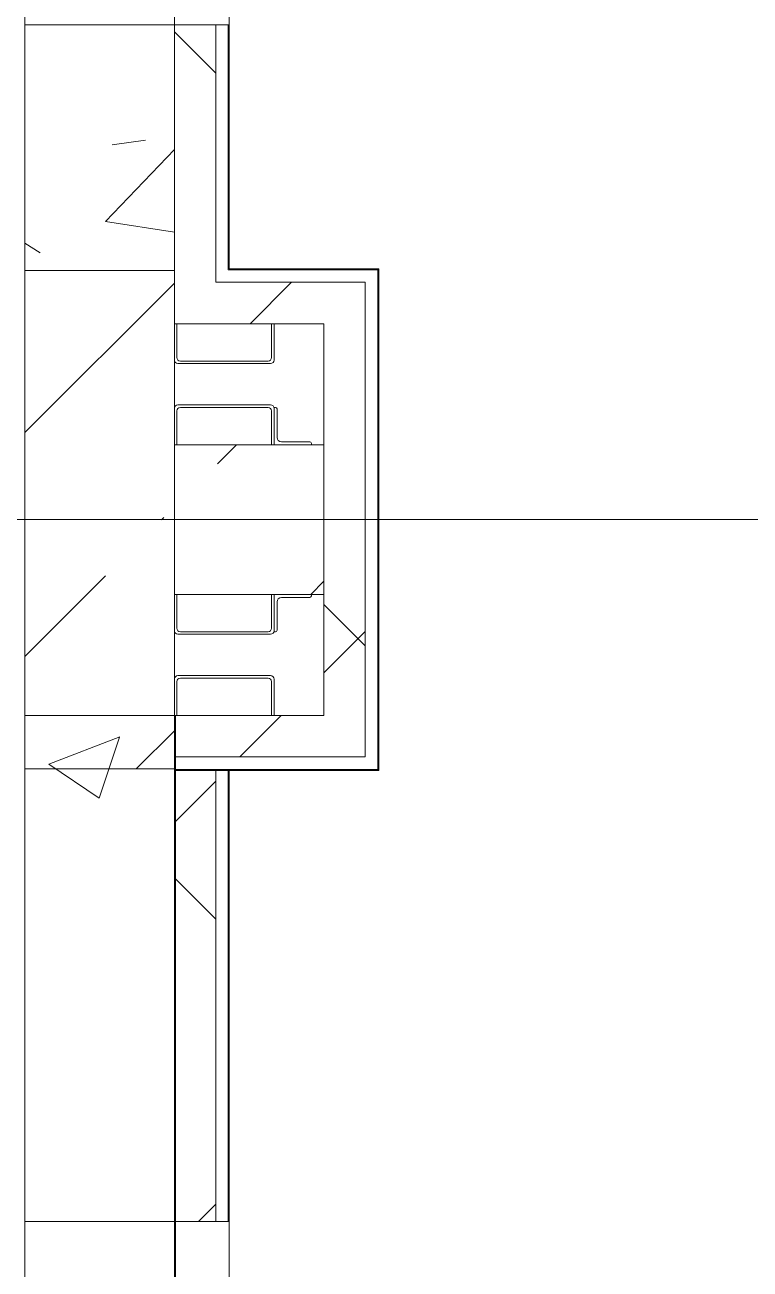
# Model space of a CAD drawing. Header units: millimetres. Extents: x 48966 to 155647, y -43515 to 26217.
# Drawn here: x 57032 to 58487, y -17386 to -14891 of the extents above; entities that cross this region are included whole.
import ezdxf

# ---------------------------------------------------------------- set-up
doc = ezdxf.new("R2010")
doc.units = ezdxf.units.MM
doc.linetypes.add('Осевые', pattern=[6350, 1270, -952.5, 3175, -952.5])
doc.linetypes.add('Сверху', pattern=[793.75, 476.25, -317.5])
for name, color, linetype, lineweight in [('Каркас несущий', 7, 'Continuous', 9), ('Обобщенные модели', 7, 'Continuous', 9), ('Обобщенные модели-1', 7, 'Continuous', 18), ('Общие ребра', 7, 'Continuous', 9), ('Окна', 7, 'Continuous', 9), ('Окна-2', 7, 'Сверху', 9), ('Оси-2', 7, 'Осевые', 9), ('Перекрытия', 7, 'Continuous', 9), ('Стены', 7, 'Continuous', 9), ('Стены-1', 7, 'Continuous', 18), ('Штриховка разреза-1', 7, 'Continuous', 9)]:
    doc.layers.add(name, color=color, linetype=linetype, lineweight=lineweight)
doc.layers.add('Штриховка разреза-2', color=7, linetype='Continuous', lineweight=9, true_color=0x787878)
pattern_1 = [(50, (0, 0), (1457.472, -127.512), [152.4, -1676.4]), (355, (0, 0), (-281.942, 1528.454), [121.92, -1341.12]), (100.451, (121.5, -10.6), (1175.54, 1400.933), [129.52, -1424.72]), (46.184, (0, 406.4), (2168.63, -336.34), [228.6, -2514.6]), (96.636, (180.7, 378.4), (1899.22, 1979.42), [194.28, -2137.08]), (351.184, (0, 406.4), (1899.24, 1979.4), [182.88, -2011.68]), (21, (203.2, 304.8), (1212.915, -818.121), [152.4, -1676.4]), (326, (203.2, 304.8), (494.417, 1473.504), [121.92, -1341.12]), (71.451, (304.3, 236.6), (1707.337, 655.37), [129.52, -1424.72]), (37.5, (0, 0), (24.7094, 676.4402), [67.056, -1257.808, 67.056, -1294.384, -1346.2]), (37.5, (0, 0), (24.7094, 676.4402), [-2686.304, 67.056, -1279.144]), (7.5, (0, 0), (534.558, 801.444), [67.056, -709.168, 67.056, -1227.328, -513.08]), (7.5, (0, 0), (534.558, 801.444), [-2070.608, 67.056, -446.024]), (327.5, (-453.14, 0), (1084.7275, -45.831), [67.056, -440.944, 67.056, -1517.904, -2103.12]), (327.5, (-453.14, 0), (1084.7275, -45.831), [-2092.96, 67.056, -2036.064]), (317.5, (-656.3, 0), (1185.035, 203.414), [67.056, -593.344, 67.056, -985.52, -1493.52]), (317.5, (-656.3, 0), (1185.035, 203.414), [-1712.976, 67.056, -1426.464])]
pattern_2 = [(45, (0, 0), (-424.264, 424.264), []), (135, (0, 0), (-424.264, -424.264), [])]

# ---------------------------------------------------------------- blocks, each defined once
blk = doc.blocks.new('Обобщенные модели 2 - Обобщенные модели 2-1035725-План 5-го этажа на отм_ _12_600')
at = {"layer": 'Обобщенные модели'}
h = blk.add_hatch(dxfattribs=at)
h.set_pattern_fill('FP_1', color=256, style=0, pattern_type=2)
h.set_pattern_definition([(45, (0, 0), (168.3798, 617.3926), [793.75, -158.75, 6.706, -152.044])])
h.paths.add_polyline_path([(57031.6, -16382.9), (57331.6, -16382.9), (57331.6, -16032.9), (57631.6, -16032.9), (57631.6, -15732.9), (57331.6, -15732.9), (57331.6, -15382.9), (57031.6, -15382.9), (57031.6, -16217.7)], flags=0)
at = {"layer": 'Обобщенные модели-1'}
for p, q in [((57031.6, -15382.9), (57031.6, -16382.9)), ((57331.6, -15382.9), (57031.6, -15382.9)), ((57331.6, -15732.9), (57331.6, -15382.9)), ((57631.6, -15732.9), (57331.6, -15732.9)), ((57631.6, -16032.9), (57631.6, -15732.9)), ((57331.6, -16382.9), (57331.6, -16032.9)), ((57331.6, -16032.9), (57631.6, -16032.9)), ((57031.6, -16382.9), (57331.6, -16382.9))]:
    blk.add_line(p, q, dxfattribs=at)
blk = doc.blocks.new('M_Окно-Квадратный проем - 1200 x 1800 mm-1791807-План 5-го этажа на отм_ _12_600')
at = {"layer": 'Окна'}
for p, q in [((-608.2, -150), (-608.2, 150)), ((591.8, 150), (591.8, -150))]:
    blk.add_line(p, q, dxfattribs=at)
at = {"layer": 'Окна-2'}
for p, q in [((-608.2, 150), (591.8, 150)), ((591.8, -150), (-608.2, -150))]:
    blk.add_line(p, q, dxfattribs=at)
blk = doc.blocks.new('Швеллеры стальные гнутые равнополочные  ГОСТ 8278-83_Гн_ - Гн200x80x5-7124606-План 5-го этажа на отм_ _12_600')
at = {"layer": 'Каркас несущий'}
for p, q in [((57524.6, -9552.9), (57338.6, -9552.9)), ((57343.6, -9557.9), (57519.6, -9557.9)), ((57331.6, -9559.9), (57331.6, -9632.9)), ((57336.6, -9632.9), (57336.6, -9564.9)), ((57526.6, -9564.9), (57526.6, -9632.9)), ((57531.6, -9632.9), (57531.6, -9559.9)), ((57331.6, -9632.9), (57336.6, -9632.9)), ((57526.6, -9632.9), (57531.6, -9632.9))]:
    blk.add_line(p, q, dxfattribs=at)
for centre, start, end in [((57338.6, -9559.9), 90, 180), ((57343.6, -9564.9), 90, 180), ((57519.6, -9564.9), 0, 90), ((57524.6, -9559.9), 0, 90)]:
    blk.add_arc(centre, 7, start, end, dxfattribs=at)
blk = doc.blocks.new('Швеллеры стальные гнутые равнополочные  ГОСТ 8278-83_Гн_ - Гн200x80x5-7124743-План 5-го этажа на отм_ _12_600')
at = {"layer": 'Каркас несущий'}
for p, q in [((57331.6, -9389.9), (57331.6, -9462.9)), ((57336.6, -9389.9), (57331.6, -9389.9)), ((57336.6, -9457.9), (57336.6, -9389.9)), ((57531.6, -9389.9), (57526.6, -9389.9)), ((57526.6, -9389.9), (57526.6, -9457.9)), ((57531.6, -9462.9), (57531.6, -9389.9)), ((57338.6, -9469.9), (57524.6, -9469.9)), ((57519.6, -9464.9), (57343.6, -9464.9))]:
    blk.add_line(p, q, dxfattribs=at)
for centre, start, end in [((57343.6, -9457.9), 180, 270), ((57519.6, -9457.9), 270, 0), ((57338.6, -9462.9), 180, 270), ((57524.6, -9462.9), 270, 0)]:
    blk.add_arc(centre, 7, start, end, dxfattribs=at)
blk = doc.blocks.new('Уголки стальные горячекатанные равнополочные ГОСТ 8509-93 - L75x6-7124712-План 5-го этажа на отм_ _12_600')
at = {"layer": 'Каркас несущий'}
for p, q in [((57534.6, -9557.9), (57531.6, -9557.9)), ((57531.6, -9557.9), (57531.6, -9632.9)), ((57537.6, -9617.9), (57537.6, -9560.9)), ((57531.6, -9632.9), (57606.6, -9632.9)), ((57603.6, -9626.9), (57546.6, -9626.9)), ((57606.6, -9632.9), (57606.6, -9629.9))]:
    blk.add_line(p, q, dxfattribs=at)
for centre, radius, start, end in [((57534.6, -9560.9), 3, 0, 90), ((57546.6, -9617.9), 9, 180, 270), ((57603.6, -9629.9), 3, 0, 90)]:
    blk.add_arc(centre, radius, start, end, dxfattribs=at)
blk = doc.blocks.new('Уголки стальные горячекатанные равнополочные ГОСТ 8509-93 - L75x6-7124767-План 5-го этажа на отм_ _12_600')
at = {"layer": 'Каркас несущий'}
for p, q in [((57606.6, -9932.9), (57531.6, -9932.9)), ((57531.6, -9932.9), (57531.6, -10007.9)), ((57606.6, -9935.9), (57606.6, -9932.9)), ((57537.6, -10004.9), (57537.6, -9947.9)), ((57546.6, -9938.9), (57603.6, -9938.9)), ((57531.6, -10007.9), (57534.6, -10007.9))]:
    blk.add_line(p, q, dxfattribs=at)
for centre, radius, start, end in [((57546.6, -9947.9), 9, 90, 180), ((57603.6, -9935.9), 3, 270, 0), ((57534.6, -10004.9), 3, 270, 0)]:
    blk.add_arc(centre, radius, start, end, dxfattribs=at)

msp = doc.modelspace()

# ---------------------------------------------------------------- hatches: boundary and pattern name
at = {"layer": 'Штриховка разреза-1'}
h = msp.add_hatch(dxfattribs=at)
h.set_pattern_fill('FP_7', color=256, style=0, pattern_type=2)
h.set_pattern_definition(pattern_1)
h.paths.add_polyline_path([(57031.6, -15382.9), (57331.6, -15382.9), (57331.6, -14890.5), (57031.6, -14890.5), (57031.6, -15123.9)], flags=0)
h.paths.add_polyline_path([(57331.6, -13690.5), (57331.6, -12490.5), (57031.6, -12490.5), (57031.6, -13690.5)], flags=0)
h.paths.add_polyline_path([(57031.6, -11290.5), (57331.6, -11290.5), (57331.6, -10175.9), (57031.6, -10175.9), (57031.6, -10748.7)], flags=0)
h = msp.add_hatch(dxfattribs=at)
h.set_pattern_fill('FP_7', color=256, style=0, pattern_type=2)
h.set_pattern_definition(pattern_1)
h.paths.add_polyline_path([(57031.6, -19082.9), (57331.6, -19082.9), (57331.6, -18490.5), (57031.6, -18490.5), (57031.6, -18952.3)], flags=0)
h.paths.add_polyline_path([(57031.6, -17290.5), (57331.6, -17290.5), (57331.6, -16275.9), (57031.6, -16275.9), (57031.6, -16764.7)], flags=0)
at = {"layer": 'Штриховка разреза-2'}
h = msp.add_hatch(dxfattribs=at)
h.set_pattern_fill('FP_41', color=256, style=0, pattern_type=2)
h.set_pattern_definition(pattern_2)
h.paths.add_polyline_path([(57414.6, -15489.9), (57414.6, -14890.5), (57331.6, -14890.5), (57331.6, -15489.9), (57336.6, -15489.9)], flags=0)
h.paths.add_polyline_path([(57414.6, -13690.5), (57414.6, -12490.5), (57331.6, -12490.5), (57331.6, -13690.5)], flags=0)
h.paths.add_polyline_path([(57414.6, -11290.5), (57414.6, -10258.9), (57331.6, -10258.9), (57331.6, -11290.5)], flags=0)
h = msp.add_hatch(dxfattribs=at)
h.set_pattern_fill('FP_41', color=256, style=0, pattern_type=2)
h.set_pattern_definition(pattern_2)
h.paths.add_polyline_path([(57441.6, -15489.9), (57714.6, -15489.9), (57714.6, -15406.9), (57414.6, -15406.9), (57414.6, -15489.9), (57418.4, -15489.9)], flags=0)
h = msp.add_hatch(dxfattribs=at)
h.set_pattern_fill('FP_41', color=256, style=0, pattern_type=2)
h.set_pattern_definition(pattern_2)
h.paths.add_polyline_path([(57714.6, -16358.9), (57714.6, -15489.9), (57631.6, -15489.9), (57631.6, -16358.9)], flags=0)
h = msp.add_hatch(dxfattribs=at)
h.set_pattern_fill('FP_41', color=256, style=0, pattern_type=2)
h.set_pattern_definition(pattern_2)
h.paths.add_polyline_path([(57531.6, -16358.9), (57631.6, -16358.9), (57631.6, -16275.9), (57333.6, -16275.9), (57333.6, -16358.9), (57526.6, -16358.9)], flags=0)
h = msp.add_hatch(dxfattribs=at)
h.set_pattern_fill('FP_41', color=256, style=0, pattern_type=2)
h.set_pattern_definition(pattern_2)
h.paths.add_polyline_path([(57333.6, -19930.9), (57414.6, -19930.9), (57414.6, -18490.5), (57331.6, -18490.5), (57331.6, -19930.9)], flags=0)
h.paths.add_polyline_path([(57331.6, -17290.5), (57414.6, -17290.5), (57414.6, -16385.9), (57331.6, -16385.9), (57331.6, -16764.7)], flags=0)

# ---------------------------------------------------------------- linework, layer by layer
at = {"layer": 'Общие ребра'}
for p, q in [((57331.6, -15382.9), (57331.6, -14890.5)), ((57331.6, -14890.5), (57331.6, -15382.9)), ((57414.6, -15406.9), (57414.6, -14890.5)), ((57439.6, -15381.9), (57439.6, -14890.5)), ((57441.6, -15381.9), (57439.6, -15381.9)), ((57739.6, -15381.9), (57441.6, -15381.9)), ((57741.6, -15379.9), (57739.6, -15379.9)), ((57739.6, -15379.9), (57739.6, -15381.9)), ((57741.6, -15381.9), (57739.6, -15381.9)), ((57739.6, -15381.9), (57739.6, -15406.9)), ((57741.6, -15381.9), (57741.6, -15379.9)), ((57439.6, -15406.9), (57414.6, -15406.9)), ((57441.6, -15406.9), (57439.6, -15406.9)), ((57714.6, -15406.9), (57441.6, -15406.9)), ((57714.6, -15406.9), (57714.6, -15489.9)), ((57739.6, -15406.9), (57739.6, -15489.9)), ((57739.6, -15406.9), (57741.6, -15406.9)), ((57741.6, -15489.9), (57741.6, -15406.9)), ((57714.6, -16358.9), (57714.6, -15489.9)), ((57739.6, -16383.9), (57739.6, -15489.9)), ((57331.6, -16358.9), (57331.6, -16275.9)), ((57333.6, -16358.9), (57333.6, -16275.9)), ((57331.6, -16383.9), (57331.6, -16358.9)), ((57333.6, -16383.9), (57333.6, -16358.9)), ((57333.6, -16358.9), (57631.6, -16358.9)), ((57714.6, -16358.9), (57631.6, -16358.9)), ((57331.6, -16385.9), (57331.6, -16383.9)), ((57331.6, -16424.9), (57331.6, -16385.9)), ((57331.6, -16385.9), (57331.6, -16424.9)), ((57331.6, -16385.9), (57331.6, -17290.5)), ((57333.6, -16385.9), (57331.6, -16385.9)), ((57333.6, -16385.9), (57333.6, -16383.9)), ((57333.6, -16383.9), (57631.6, -16383.9)), ((57333.6, -16385.9), (57414.6, -16385.9)), ((57414.6, -16385.9), (57333.6, -16385.9)), ((57414.6, -16385.9), (57439.6, -16385.9)), ((57414.6, -17290.5), (57414.6, -16385.9)), ((57439.6, -16385.9), (57414.6, -16385.9)), ((57439.6, -17290.5), (57439.6, -16385.9)), ((57714.6, -16383.9), (57631.6, -16383.9)), ((57631.6, -16385.9), (57714.6, -16385.9)), ((57739.6, -16383.9), (57714.6, -16383.9)), ((57714.6, -16383.9), (57714.6, -16385.9)), ((57739.6, -16385.9), (57739.6, -16383.9)), ((57741.6, -16383.9), (57739.6, -16383.9)), ((57739.6, -16385.9), (57741.6, -16385.9)), ((57741.6, -16385.9), (57741.6, -16383.9)), ((57331.6, -16449.9), (57331.6, -16424.9)), ((57331.6, -16424.9), (57331.6, -17290.5)), ((57331.6, -16451.9), (57331.6, -16449.9)), ((57331.6, -17290.5), (57331.6, -16451.9))]:
    msp.add_line(p, q, dxfattribs=at)
at = {"layer": 'Оси-2'}
for p, q in [((57331.6, 25417.1), (57331.6, -41737.8)), ((150171.6, -15882.9), (50565.6, -15882.9))]:
    msp.add_line(p, q, dxfattribs=at)
at = {"layer": 'Перекрытия'}
for p, q in [((57331.6, -9932.9), (57331.6, -15732.9)), ((57331.6, -15732.9), (57631.6, -15732.9)), ((57631.6, -15732.9), (57631.6, -16032.9)), ((57331.6, -16032.9), (57331.6, -19932.9)), ((57631.6, -16032.9), (57331.6, -16032.9))]:
    msp.add_line(p, q, dxfattribs=at)
at = {"layer": 'Стены'}
for p, q in [((57031.6, -14890.5), (57031.6, -13690.5)), ((57441.6, -13690.5), (57441.6, -14890.5)), ((57331.6, -14890.5), (57031.6, -14890.5)), ((57441.6, -14890.5), (57331.6, -14890.5)), ((57031.6, -18490.5), (57031.6, -17290.5)), ((57331.6, -17290.5), (57031.6, -17290.5)), ((57441.6, -17290.5), (57331.6, -17290.5)), ((57333.6, -17290.5), (57333.6, -18490.5)), ((57441.6, -17290.5), (57441.6, -18490.5))]:
    msp.add_line(p, q, dxfattribs=at)
at = {"layer": 'Стены-1'}
for p, q in [((57331.6, -14890.5), (57031.6, -14890.5)), ((57031.6, -14890.5), (57031.6, -15382.9)), ((57441.6, -14890.5), (57331.6, -14890.5)), ((57441.6, -15379.9), (57441.6, -14890.5)), ((57031.6, -15382.9), (57331.6, -15382.9)), ((57331.6, -15382.9), (57331.6, -15489.9)), ((57741.6, -15379.9), (57441.6, -15379.9)), ((57741.6, -15489.9), (57741.6, -15379.9)), ((57331.6, -15489.9), (57414.6, -15489.9)), ((57414.6, -15489.9), (57441.6, -15489.9)), ((57441.6, -15489.9), (57631.6, -15489.9)), ((57631.6, -15489.9), (57631.6, -16275.9)), ((57741.6, -16385.9), (57741.6, -15489.9)), ((57331.6, -16275.9), (57031.6, -16275.9)), ((57031.6, -16275.9), (57031.6, -17290.5)), ((57631.6, -16275.9), (57333.6, -16275.9)), ((57333.6, -17290.5), (57333.6, -16385.9)), ((57439.6, -16385.9), (57441.6, -16385.9)), ((57441.6, -16385.9), (57631.6, -16385.9)), ((57441.6, -17290.5), (57441.6, -16385.9)), ((57631.6, -16385.9), (57741.6, -16385.9)), ((57031.6, -17290.5), (57331.6, -17290.5)), ((57331.6, -17290.5), (57333.6, -17290.5)), ((57331.6, -17290.5), (57441.6, -17290.5))]:
    msp.add_line(p, q, dxfattribs=at)

# ---------------------------------------------------------------- block references
at = {"layer": 'Каркас несущий'}
for name, p in [('Швеллеры стальные гнутые равнополочные  ГОСТ 8278-83_Гн_ - Гн200x80x5-7124743-План 5-го этажа на отм_ _12_600', (0, -6100)), ('Швеллеры стальные гнутые равнополочные  ГОСТ 8278-83_Гн_ - Гн200x80x5-7124606-План 5-го этажа на отм_ _12_600', (0, -6100)), ('Уголки стальные горячекатанные равнополочные ГОСТ 8509-93 - L75x6-7124712-План 5-го этажа на отм_ _12_600', (0, -6100)), ('Швеллеры стальные гнутые равнополочные  ГОСТ 8278-83_Гн_ - Гн200x80x5-7124743-План 5-го этажа на отм_ _12_600', (0, -6643)), ('Уголки стальные горячекатанные равнополочные ГОСТ 8509-93 - L75x6-7124767-План 5-го этажа на отм_ _12_600', (0, -6100)), ('Швеллеры стальные гнутые равнополочные  ГОСТ 8278-83_Гн_ - Гн200x80x5-7124606-План 5-го этажа на отм_ _12_600', (0, -6643))]:
    msp.add_blockref(name, p, dxfattribs=at)
at = {"layer": 'Обобщенные модели'}
msp.add_blockref('Обобщенные модели 2 - Обобщенные модели 2-1035725-План 5-го этажа на отм_ _12_600', (0, 0), dxfattribs=at)
at = {"layer": 'Окна'}
for p, rotation in [((57181.6, -14282.3), 89.99999999999991), ((57181.6, -17882.3), 89.99999999999982)]:
    msp.add_blockref('M_Окно-Квадратный проем - 1200 x 1800 mm-1791807-План 5-го этажа на отм_ _12_600', p, dxfattribs=dict(at, rotation=rotation))

doc.saveas('drawing.dxf')
